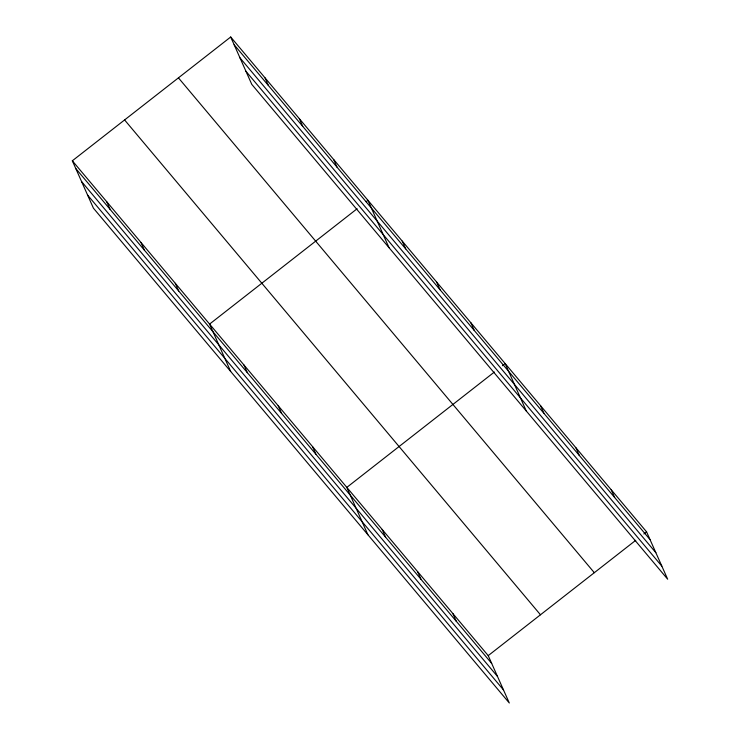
<?xml version="1.0" encoding="UTF-8"?>
<svg xmlns="http://www.w3.org/2000/svg" width="740" height="740" viewBox="0 0 740 740"><rect width="100%" height="100%" fill="white"/><g stroke="black" fill="none" stroke-linecap="round" stroke-linejoin="round"><path stroke-width="1.11" d="M72.335 160.793L488.224 655.631L509.305 703L93.425 208.162L72.335 160.793L230.695 37L646.575 531.838L667.665 579.207L251.776 84.369L230.695 37M357.124 208.745L209.577 324.092L230.667 371.462M366.134 201.706L367.928 200.299L389.018 247.66M494.357 372.044L346.82 487.392L367.91 534.752M502.469 365.708L505.17 363.59L526.26 410.959M488.224 655.631L635.762 540.293M643.874 533.956L646.575 531.838M234.145 44.752L650.025 539.599M239.964 57.831L655.844 552.669M245.957 71.299L661.837 566.137M178.433 77.848L594.312 572.695M124.597 119.945L540.477 614.783M75.794 168.554L491.674 663.391M81.613 181.624L497.493 676.462M87.607 195.092L503.487 689.93M611.221 489.778L614.672 497.53M575.877 447.719L579.327 455.47M540.524 405.659L543.974 413.41M470.862 322.769L474.312 330.521M436.554 281.949L440.004 289.701M402.246 241.12L405.696 248.881M333.62 159.47L337.079 167.231M299.312 118.65L302.762 126.401M265.003 77.82L268.454 85.581M452.871 613.571L456.321 621.332M417.517 571.511L420.977 579.263M382.173 529.452L385.623 537.203M312.511 446.562L315.962 454.323M278.203 405.742L281.653 413.493M243.886 364.913L247.345 372.673M175.269 283.272L178.719 291.024M140.961 242.443L144.411 250.203M106.653 201.622L110.103 209.374"/></g></svg>
